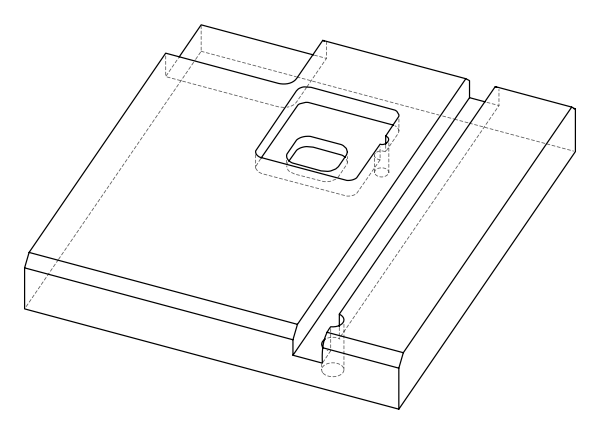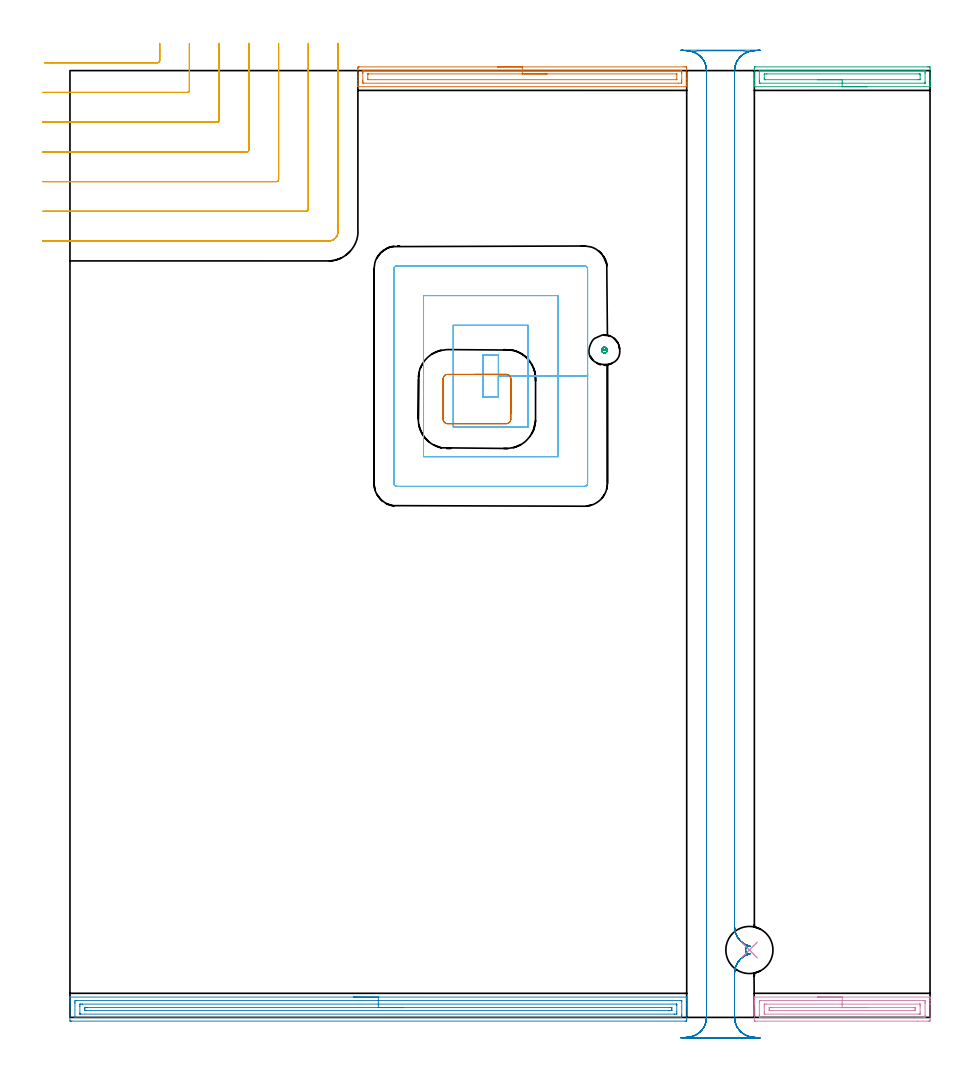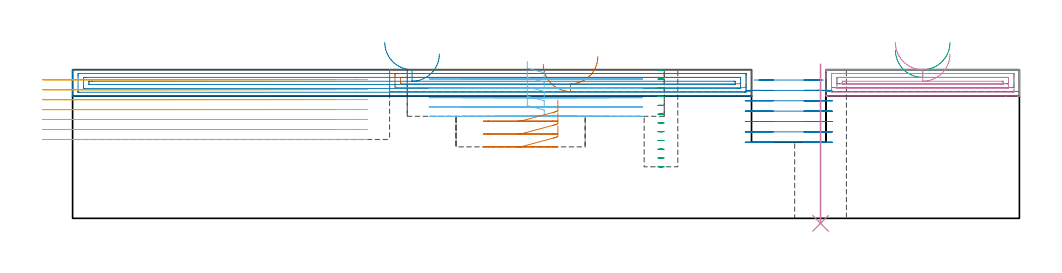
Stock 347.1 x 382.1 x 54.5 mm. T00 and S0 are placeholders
(PLAN: 10 operations, 5 tool changes, 52.4 min)
(1 AREA_MILL | FG_CHAMFER_SURFACE | UGT0205_001 | 3.41 min | 4561 mm3)
(2 AREA_MILL_1 | FG_CHAMFER_SURFACE_1 | UGT0205_001 | 8.17 min | 11981 mm3)
(3 AREA_MILL_2 | FG_CHAMFER_SURFACE_2 | UGT0205_001 | 1.92 min | 2429 mm3)
(4 AREA_MILL_3 | FG_CHAMFER_SURFACE_3 | UGT0205_001 | 2.47 min | 3606 mm3)
(5 MILL_CORNER_NOTCH_RECTANGULAR | CORNER_NOTCH_RECTANGULAR | UGT0201_008 | Follow Part, ap 4, ae 75% | 13.67 min | 227532 mm3)
(6 MILL_RECTANGULAR_POCKET | POCKET_RECTANGULAR_STRAIGHT | UGT0201_008 | Follow Part, ap 4, ae 75% | 8.48 min | 167887 mm3)
(7 MILL_RECTANGULAR_POCKET_1 | POCKET_RECTANGULAR_STRAIGHT_1 | UGT0201_136 | Follow Part, ap 5, ae 75% | 0.92 min | 19811 mm3)
(8 MILL_RECTANGULAR_SLOT | SLOT_RECTANGULAR | UGT0201_008 | Follow Part, ap 4, ae 75% | 12.63 min | 279029 mm3)
(9 MILL_BLIND_HOLE_FROM_SOLID_MATERIAL | STEP1POCKET | NXT0201_013 | Spiral | 0.53 min | 2969 mm3)
(10 INDEXABLE_INSERT_DRILL_THROUGH_HOLE_FROM_SOLID | STEP1HOLE | NXT0302_009 | 0.23 min | 8258 mm3)
(TOOL UGT0205_001 | Chamfer Mill 20 x 3 x 45 deg. | D20 FL50 Z2)
(TOOL UGT0201_008 | End Mill 16 mm | D16 FL32 Z4)
(TOOL UGT0201_136 | Carbide End Mill 20.0 | D20 FL30 Z4)
(TOOL NXT0201_013 | ENDMILL 10mm | D10 FL30 Z4)
(TOOL NXT0302_009 | Index. Insert Drill 19mm [880-D1900L25-05] | D19 PA176 FL95 Z2)
(OP 1 AREA_MILL)
G17 G21 G94 G90
T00 M6
G54
G17 G0 G90 X172.55 Y383.6 S1061 M3
G43 Z64.5 H0
Z56.5
G94 G1 X172.588 Z55.628 F250.
X172.702 Z54.764
X172.891 Z53.912
X173.153 Z53.08
X173.487 Z52.274
X173.89 Z51.5
X174.359 Z50.764
X174.89 Z50.072
X175.479 Z49.429
X176.122 Z48.84
X176.814 Z48.309
X177.55 Z47.84
X178.324 Z47.437
X179.13 Z47.103
X179.962 Z46.841
X180.814 Z46.652
X181.679 Z46.538
X182.55 Z46.5
X247.796
X248.271 Y383.599 Z46.501
X248.741 Y383.595 Z46.503
X248.891 Y383.592 Z46.506
X248.9 Y383.131 Z46.966
Y378.717 Z51.377
Y377.312 Z52.785
Y376.952 Z53.143
Y376.232 Z53.867
Y375.982 Z54.117
Y375.611 Z54.479
X248.893 Y375.603 Z54.488
X248.718 Y375.6 Z54.5
X116.382
X116.207 Y375.603 Z54.488
X116.2 Y375.611 Z54.479
Y375.983 Z54.117
Y376.232 Z53.868
Y376.952 Z53.143
Y378.194 Z51.903
Y379.598 Z50.498
Y382.869 Z47.228
X116.203 Y383.131 Z46.966
X116.21 Y383.592 Z46.506
X116.359 Y383.595 Z46.503
X116.829 Y383.6 Z46.5
X182.55
Y382.186 Z47.914
X246.546 Y382.185 Z47.915
X246.867 Y382.179 Z47.921
X246.89 Y382.074 Z48.026
X246.897 Y381.839 Z48.261
X246.899 Y381.365 Z48.735
X246.9 Y380.953 Z49.147
Y378.305 Z51.795
X246.899 Y377.835 Z52.265
X246.897 Y377.425 Z52.675
X246.888 Y377.021 Z53.079
X245.588 Y377.014 Z53.086
X118.554 Y377.015 Z53.085
X118.234 Y377.021 Z53.079
X118.21 Y377.125 Z52.975
X118.203 Y377.361 Z52.739
X118.201 Y377.835 Z52.265
X118.2 Y378.247 Z51.853
Y380.895 Z49.205
X118.201 Y381.365 Z48.735
X118.203 Y381.775 Z48.325
X118.212 Y382.179 Z47.921
X118.618 Y382.185 Z47.915
X118.681
X182.55 Y382.186 Z47.914
Y380.771 Z49.329
X244.694
X244.791 Y380.77 Z49.33
X244.868 Y380.767 Z49.333
X244.885 Y380.765 Z49.335
X244.89 Y380.743 Z49.357
X244.894 Y380.686 Z49.414
X244.899 Y380.483 Z49.617
Y378.717 Z51.383
X244.897 Y378.516 Z51.584
X244.89 Y378.447 Z51.653
X244.887 Y378.435 Z51.665
X244.876 Y378.433 Z51.667
X244.84 Y378.431 Z51.669
X244.694 Y378.429 Z51.671
X120.406
X120.309 Y378.43 Z51.67
X120.232 Y378.433 Z51.667
X120.215 Y378.435 Z51.665
X120.21 Y378.457 Z51.643
X120.206 Y378.514 Z51.586
X120.201 Y378.717 Z51.383
Y380.483 Z49.617
X120.203 Y380.684 Z49.416
X120.21 Y380.753 Z49.347
X120.213 Y380.765 Z49.335
X120.225 Y380.767 Z49.333
X120.26 Y380.769 Z49.331
X120.406 Y380.771 Z49.329
X182.55
X183.422 Z49.367
X184.287 Z49.48
X185.138 Z49.669
X185.97 Z49.932
X186.776 Z50.265
X187.55 Z50.668
X188.286 Z51.137
X188.978 Z51.668
X189.621 Z52.257
X190.21 Z52.901
X190.742 Z53.593
X191.21 Z54.329
X191.613 Z55.102
X191.947 Z55.908
X192.209 Z56.74
X192.398 Z57.592
X192.512 Z58.457
X192.55 Z59.329
G0 Z64.5
M5
M2
(OP 2 AREA_MILL_1)
G17 G21 G94 G90
T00 M6
G54
G17 G0 G90 X114.45 Y8.2 S1061 M3
G43 Z64.5 H0
G94 G1 X114.488 Z63.628 F250.
X114.602 Z62.763
X114.791 Z61.912
X115.053 Z61.08
X115.387 Z60.274
X115.79 Z59.5
X116.258 Z58.764
X116.79 Z58.072
X117.379 Z57.429
X118.022 Z56.84
X118.714 Z56.308
X119.45 Z55.84
X120.224 Z55.437
X121.03 Z55.103
X121.862 Z54.841
X122.714 Z54.652
X123.578 Z54.538
X124.45 Z54.5
X248.72
X248.894 Y8.199 Z54.49
X248.896 Y8.198 Z54.489
X248.9 Y7.841 Z54.14
Y7.585 Z53.885
Y6.874 Z53.169
Y5.637 Z51.934
Y5.112 Z51.407
Y4.494 Z50.789
Y-0.792 Z45.505
X248.897 Y-1.055 Z45.243
X248.89 Y-1.492 Z44.806
X248.72 Y-1.496 Z44.802
X248.273 Y-1.5 Z44.8
X0.627
X0.181 Y-1.496 Z44.802
X0.01 Y-1.492 Z44.806
X0. Y-1.318 Z44.98
Y5.112 Z51.407
Y6.518 Z52.814
Y6.874 Z53.169
Y7.585 Z53.885
Y7.841 Z54.14
X0.004 Y8.198 Z54.489
X0.006 Y8.199 Z54.49
X0.18 Y8.2 Z54.5
X124.45
Y6.786 Z53.086
X246.575 Y6.785 Z53.085
X246.862 Y6.78 Z53.08
X246.889 Y6.779 Z53.079
X246.893 Y6.757 Z53.057
X246.898 Y6.722 Z53.022
X246.899 Y6.688 Z52.988
X246.9 Y6.465 Z52.765
Y1.179 Z47.479
X246.898 Y0.707 Z47.007
X246.893 Y0.304 Z46.604
X246.877 Y-0.079 Z46.221
X246.485 Y-0.084 Z46.216
X246.394 Y-0.085 Z46.215
X2.325
X2.038 Y-0.08 Z46.22
X2.011 Y-0.079 Z46.221
X2.007 Y-0.057 Z46.243
X2.002 Y-0.022 Z46.278
X2.001 Y0.012 Z46.312
X2. Y0.235 Z46.535
Y5.521 Z51.821
X2.002 Y5.993 Z52.293
X2.007 Y6.396 Z52.696
X2.023 Y6.779 Z53.079
X2.415 Y6.784 Z53.084
X2.506 Y6.785 Z53.085
X124.45 Y6.786 Z53.086
Y5.372 Z51.672
X244.696 Y5.371 Z51.671
X244.784 Y5.369 Z51.669
X244.854 Y5.366 Z51.666
X244.89 Y5.363 Z51.663
X244.892 Y5.312 Z51.612
X244.897 Y5.112 Z51.412
X244.9 Y4.912 Z51.212
Y2.269 Z48.569
X244.897 Y1.588 Z47.888
X244.893 Y1.394 Z47.694
X244.885 Y1.335 Z47.635
X244.828 Y1.333 Z47.633
X244.696 Y1.331 Z47.631
X244.066 Y1.329 Z47.629
X243.802 Y1.328 Z47.628
X4.204 Y1.329 Z47.629
X4.116 Y1.331 Z47.631
X4.046 Y1.334 Z47.634
X4.01 Y1.337 Z47.637
X4.008 Y1.388 Z47.688
X4.003 Y1.588 Z47.888
X4. Y1.788 Z48.088
Y4.431 Z50.731
X4.003 Y5.112 Z51.412
X4.007 Y5.306 Z51.606
X4.015 Y5.365 Z51.665
X4.072 Y5.367 Z51.667
X4.204 Y5.369 Z51.669
X4.834 Y5.371 Z51.671
X5.098
X124.45 Y5.372 Z51.672
Y3.957 Z50.257
X242.293
X242.759 Y3.953 Z50.253
X242.859 Y3.95 Z50.25
X242.89 Y3.943 Z50.243
X242.894 Y3.894 Z50.194
X242.897 Y3.787 Z50.087
X242.9 Y3.358 Z49.658
X242.897 Y2.914 Z49.214
X242.894 Y2.805 Z49.105
X242.89 Y2.756 Z49.056
X242.835 Y2.75 Z49.05
X242.627 Y2.746 Z49.046
X242.014 Y2.743 Z49.043
X241.737
X6.607
X6.141 Y2.747 Z49.047
X6.041 Y2.75 Z49.05
X6.01 Y2.757 Z49.057
X6.006 Y2.806 Z49.106
X6.003 Y2.913 Z49.213
X6. Y3.342 Z49.642
X6.003 Y3.786 Z50.086
X6.006 Y3.895 Z50.195
X6.009 Y3.944 Z50.244
X6.065 Y3.95 Z50.25
X6.273 Y3.954 Z50.254
X6.886 Y3.957 Z50.257
X7.163
X124.45
X125.322 Z50.295
X126.186 Z50.409
X127.038 Z50.598
X127.87 Z50.86
X128.676 Z51.194
X129.45 Z51.597
X130.186 Z52.066
X130.878 Z52.597
X131.521 Z53.186
X132.11 Z53.829
X132.642 Z54.522
X133.11 Z55.257
X133.513 Z56.031
X133.847 Z56.837
X134.109 Z57.669
X134.298 Z58.521
X134.412 Z59.386
X134.45 Z60.257
G0 Z64.5
M5
M2
(OP 3 AREA_MILL_2)
G17 G21 G94 G90
T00 M6
G54
G17 G0 G90 X321.65 Y375.6 S1061 M3
G43 Z64.5 H0
G94 G1 X321.612 Z63.628 F250.
X321.498 Z62.763
X321.309 Z61.912
X321.047 Z61.08
X320.713 Z60.274
X320.31 Z59.5
X319.842 Z58.764
X319.31 Z58.072
X318.721 Z57.429
X318.078 Z56.839
X317.386 Z56.308
X316.65 Z55.84
X315.876 Z55.437
X315.07 Z55.103
X314.238 Z54.841
X313.386 Z54.652
X312.522 Z54.538
X311.65 Z54.5
X276.369
X276.209 Y375.603 Z54.488
X276.207 Y375.61 Z54.481
X276.2 Y375.955 Z54.145
Y376.283 Z53.816
Y376.952 Z53.143
Y378.169 Z51.928
Y378.717 Z51.377
Y382.857 Z47.24
X276.203 Y383.131 Z46.966
X276.209 Y383.592 Z46.506
X276.346 Y383.595 Z46.503
X276.816 Y383.6 Z46.5
X346.01
X346.484 Y383.599 Z46.501
X346.954 Y383.595 Z46.503
X347.091 Y383.592 Z46.506
X347.1 Y383.131 Z46.966
Y378.717 Z51.377
Y378.169 Z51.928
Y377.835 Z52.262
Y377.286 Z52.81
Y376.952 Z53.143
Y376.283 Z53.816
Y375.955 Z54.144
X347.093 Y375.61 Z54.481
X347.091 Y375.603 Z54.488
X346.932 Y375.6 Z54.5
X311.65
Y377.014 Z53.086
X278.602 Y377.015 Z53.085
X278.538
X278.223 Y377.021 Z53.079
X278.21 Y377.123 Z52.977
X278.203 Y377.346 Z52.754
X278.201 Y377.835 Z52.265
X278.2 Y378.232 Z51.868
X278.201 Y381.762 Z48.338
X278.208 Y382.16 Z47.94
X278.21 Y382.18 Z47.92
X278.215 Y382.182 Z47.918
X278.239 Y382.184 Z47.916
X278.291 Y382.185 Z47.915
X278.395 Y382.186 Z47.914
X344.698 Y382.185 Z47.915
X344.762
X345.077 Y382.179 Z47.921
X345.09 Y382.077 Z48.023
X345.097 Y381.854 Z48.246
X345.099 Y381.365 Z48.735
X345.1 Y380.968 Z49.132
X345.099 Y377.438 Z52.662
X345.092 Y377.04 Z53.06
X345.09 Y377.02 Z53.08
X345.085 Y377.018 Z53.082
X345.061 Y377.016 Z53.084
X345.009 Y377.015 Z53.085
X344.905 Y377.014 Z53.086
X311.65
Y378.428 Z51.672
X280.68 Y378.429 Z51.671
X280.389 Y378.43 Z51.67
X280.291 Y378.432 Z51.668
X280.222 Y378.435 Z51.665
X280.21 Y378.532 Z51.568
X280.205 Y378.717 Z51.383
X280.201 Y378.903 Z51.197
Y380.483 Z49.617
X280.203 Y380.666 Z49.434
X280.209 Y380.73 Z49.37
X280.215 Y380.765 Z49.335
X280.243 Y380.766 Z49.334
X280.389 Y380.769 Z49.331
X280.99 Y380.771 Z49.329
X281.282 Y380.772 Z49.328
X342.62 Y380.771 Z49.329
X342.912 Y380.77 Z49.33
X343.009 Y380.768 Z49.332
X343.078 Y380.765 Z49.335
X343.09 Y380.669 Z49.431
X343.095 Y380.483 Z49.617
X343.099 Y380.297 Z49.803
Y378.717 Z51.383
X343.097 Y378.534 Z51.566
X343.091 Y378.47 Z51.63
X343.085 Y378.435 Z51.665
X343.057 Y378.434 Z51.666
X342.912 Y378.431 Z51.669
X342.31 Y378.429 Z51.671
X342.018
X311.65 Y378.428 Z51.672
X310.778 Z51.71
X309.914 Z51.823
X309.062 Z52.012
X308.23 Z52.275
X307.424 Z52.608
X306.65 Z53.011
X305.914 Z53.48
X305.222 Z54.011
X304.579 Z54.6
X303.99 Z55.244
X303.458 Z55.936
X302.99 Z56.672
X302.587 Z57.445
X302.253 Z58.251
X301.991 Z59.083
X301.802 Z59.935
X301.688 Z60.8
X301.65 Z61.672
G0 Z64.5
M5
M2
(OP 4 AREA_MILL_3)
G17 G21 G94 G90
T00 M6
G54
G17 G0 G90 X301.65 Y8.2 S1061 M3
G43 Z64.5 H0
G94 G1 X301.688 Z63.628 F250.
X301.802 Z62.763
X301.991 Z61.912
X302.253 Z61.08
X302.587 Z60.274
X302.99 Z59.5
X303.458 Z58.764
X303.99 Z58.072
X304.579 Z57.429
X305.222 Z56.84
X305.914 Z56.308
X306.65 Z55.84
X307.424 Z55.437
X308.23 Z55.103
X309.062 Z54.841
X309.914 Z54.652
X310.778 Z54.538
X311.65 Z54.5
X346.931
X347.094 Y8.199 Z54.49
X347.096 Y8.198 Z54.489
X347.1 Y7.863 Z54.162
Y7.541 Z53.841
Y6.874 Z53.169
Y5.659 Z51.956
Y5.112 Z51.406
Y-1.055 Z45.242
X347.098 Y-1.331 Z44.967
X347.09 Y-1.492 Z44.806
X346.927 Y-1.499 Z44.799
X346.484 Y-1.5 Z44.8
X342.13
X276.816
X276.37 Y-1.496 Z44.802
X276.21 Y-1.492 Z44.806
X276.2 Y-1.329 Z44.969
Y5.112 Z51.406
Y5.659 Z51.956
Y5.993 Z52.289
Y6.54 Z52.836
Y6.874 Z53.169
Y7.541 Z53.841
Y7.863 Z54.162
X276.204 Y8.198 Z54.489
X276.206 Y8.199 Z54.49
X276.369 Y8.2 Z54.5
X311.65
Y6.786 Z53.086
X344.698 Y6.785 Z53.085
X344.789 Y6.784 Z53.084
X345.063 Y6.779 Z53.079
X345.09 Y6.689 Z52.989
X345.097 Y6.48 Z52.78
X345.099 Y5.993 Z52.293
X345.1 Y5.596 Z51.896
X345.099 Y0.707 Z47.007
X345.098 Y0.313 Z46.613
X345.09 Y-0.079 Z46.221
X344.698 Y-0.085 Z46.215
X344.608
X278.602
X278.511 Y-0.084 Z46.216
X278.237 Y-0.079 Z46.221
X278.21 Y0.011 Z46.311
X278.203 Y0.22 Z46.52
X278.201 Y0.707 Z47.007
X278.2 Y1.104 Z47.404
X278.201 Y5.993 Z52.293
X278.202 Y6.387 Z52.687
X278.21 Y6.779 Z53.079
X278.602 Y6.785 Z53.085
X278.692
X311.65 Y6.786 Z53.086
Y5.372 Z51.672
X342.912 Y5.371 Z51.671
X342.999 Y5.37 Z51.67
X343.068 Y5.367 Z51.667
X343.084 Y5.365 Z51.665
X343.09 Y5.35 Z51.65
X343.094 Y5.298 Z51.598
X343.098 Y5.112 Z51.412
X343.1 Y4.926 Z51.226
Y4.231 Z50.531
Y2.283 Z48.583
X343.098 Y1.588 Z47.888
X343.096 Y1.406 Z47.706
X343.091 Y1.346 Z47.646
X343.041 Y1.335 Z47.635
X342.912 Y1.334 Z47.634
X342.281 Y1.329 Z47.629
X280.388
X280.301 Y1.33 Z47.63
X280.232 Y1.333 Z47.633
X280.216 Y1.335 Z47.635
X280.21 Y1.35 Z47.65
X280.206 Y1.402 Z47.702
X280.202 Y1.588 Z47.888
X280.2 Y1.774 Z48.074
Y2.469 Z48.769
Y4.417 Z50.717
X280.202 Y5.112 Z51.412
X280.204 Y5.294 Z51.594
X280.209 Y5.354 Z51.654
X280.259 Y5.365 Z51.665
X280.388 Y5.366 Z51.666
X281.019 Y5.371 Z51.671
X311.65 Y5.372 Z51.672
Y3.957 Z50.257
X340.51
X340.97 Y3.955 Z50.255
X341.074 Y3.952 Z50.252
X341.089 Y3.951 Z50.251
X341.093 Y3.932 Z50.232
X341.097 Y3.882 Z50.182
X341.099 Y3.781 Z50.081
X341.1 Y3.375 Z49.675
Y3.35 Z49.65
X341.097 Y2.922 Z49.222
X341.094 Y2.815 Z49.115
X341.09 Y2.763 Z49.063
X341.082 Y2.749 Z49.049
X341.052 Y2.748 Z49.048
X340.846 Y2.745 Z49.045
X340.232 Y2.743 Z49.043
X339.955
X282.79
X282.33 Y2.745 Z49.045
X282.226 Y2.748 Z49.048
X282.211 Y2.749 Z49.049
X282.207 Y2.768 Z49.068
X282.203 Y2.818 Z49.118
X282.201 Y2.919 Z49.219
X282.2 Y3.325 Z49.625
Y3.35 Z49.65
X282.203 Y3.778 Z50.078
X282.206 Y3.885 Z50.185
X282.21 Y3.937 Z50.237
X282.218 Y3.951 Z50.251
X282.248 Y3.952 Z50.252
X282.454 Y3.955 Z50.255
X283.068 Y3.957 Z50.257
X283.345
X311.65
X312.522 Z50.295
X313.386 Z50.409
X314.238 Z50.598
X315.07 Z50.86
X315.876 Z51.194
X316.65 Z51.597
X317.386 Z52.066
X318.078 Z52.597
X318.721 Z53.186
X319.31 Z53.829
X319.842 Z54.522
X320.31 Z55.257
X320.713 Z56.031
X321.047 Z56.837
X321.309 Z57.669
X321.498 Z58.521
X321.612 Z59.386
X321.65 Z60.257
G0 Z64.5
M5
M2
(OP 5 MILL_CORNER_NOTCH_RECTANGULAR)
G17 G21 G94 G90
T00 M6
G54
G17 G0 G90 X-10.332 Y385.3 S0 M3
G43 Z64.5 H0
Z50.843
G94 G1 X-7.332 F250.
X35.406 F500.
G3 X36.2 Y386.094 R0.8
G1 Y390.1
Y393.1 F250.
G0 Z64.5
X-11. Y373.3
Z50.843
G1 X-8.
X47.406 F500.
G3 X48.2 Y374.094 R0.8
G1 Y390.1
Y393.1 F250.
G0 Z64.5
X-11. Y361.3
Z50.843
G1 X-8.
X59.405 F500.
G3 X60.2 Y362.095 R0.8
G1 Y390.1
Y393.1 F250.
G0 Z64.5
X-11. Y349.3
Z50.843
G1 X-8.
X71.405 F500.
G3 X72.2 Y350.095 R0.8
G1 Y390.1
Y393.1 F250.
G0 Z64.5
X-11. Y337.3
Z50.843
G1 X-8.
X83.404 F500.
G3 X84.2 Y338.095 R0.8
G1 Y390.1
Y393.1 F250.
G0 Z64.5
X-11. Y325.3
Z50.843
G1 X-8.
X95.404 F500.
G3 X96.2 Y326.096 R0.8
G1 Y390.1
Y393.1 F250.
G0 Z64.5
X-11. Y313.3
Z50.843
G1 X-8.
X104.3 F500.
G3 X108.2 Y317.2 R3.9
G1 Y390.1
Y393.1 F250.
G0 Z64.5
X-10.332 Y385.3
Z47.186
G1 X-7.332
X35.406 F500.
G3 X36.2 Y386.094 R0.8
G1 Y390.1
Y393.1 F250.
G0 Z64.5
X-11. Y373.3
Z47.186
G1 X-8.
X47.406 F500.
G3 X48.2 Y374.095 R0.8
G1 Y390.1
Y393.1 F250.
G0 Z64.5
X-11. Y361.3
Z47.186
G1 X-8.
X59.405 F500.
G3 X60.2 Y362.095 R0.8
G1 Y390.1
Y393.1 F250.
G0 Z64.5
X-11. Y349.3
Z47.186
G1 X-8.
X71.405 F500.
G3 X72.2 Y350.095 R0.8
G1 Y390.1
Y393.1 F250.
G0 Z64.5
X-11. Y337.3
Z47.186
G1 X-8.
X83.404 F500.
G3 X84.2 Y338.096 R0.8
G1 Y390.1
Y393.1 F250.
G0 Z64.5
X-11. Y325.3
Z47.186
G1 X-8.
X95.404 F500.
G3 X96.2 Y326.096 R0.8
G1 Y390.1
Y393.1 F250.
G0 Z64.5
X-11. Y313.3
Z47.186
G1 X-8.
X104.3 F500.
G3 X108.2 Y317.2 R3.9
G1 Y390.1
Y393.1 F250.
G0 Z64.5
X-10.332 Y385.3
Z43.529
G1 X-7.332
X35.406 F500.
G3 X36.2 Y386.094 R0.8
G1 Y390.1
Y393.1 F250.
G0 Z64.5
X-11. Y373.3
Z43.529
G1 X-8.
X47.405 F500.
G3 X48.2 Y374.095 R0.8
G1 Y390.1
Y393.1 F250.
G0 Z64.5
X-11. Y361.3
Z43.529
G1 X-8.
X59.405 F500.
G3 X60.2 Y362.095 R0.8
G1 Y390.1
Y393.1 F250.
G0 Z64.5
X-11. Y349.3
Z43.529
G1 X-8.
X71.405 F500.
G3 X72.2 Y350.095 R0.8
G1 Y390.1
Y393.1 F250.
G0 Z64.5
X-11. Y337.3
Z43.529
G1 X-8.
X83.404 F500.
G3 X84.2 Y338.096 R0.8
G1 Y390.1
Y393.1 F250.
G0 Z64.5
X-11. Y325.3
Z43.529
G1 X-8.
X95.404 F500.
G3 X96.2 Y326.096 R0.8
G1 Y390.1
Y393.1 F250.
G0 Z64.5
X-11. Y313.3
Z43.529
G1 X-8.
X104.3 F500.
G3 X108.2 Y317.2 R3.9
G1 Y390.1
Y393.1 F250.
G0 Z64.5
X-10.332 Y385.3
Z39.871
G1 X-7.332
X35.406 F500.
G3 X36.2 Y386.094 R0.8
G1 Y390.1
Y393.1 F250.
G0 Z64.5
X-11. Y373.3
Z39.871
G1 X-8.
X47.405 F500.
G3 X48.2 Y374.095 R0.8
G1 Y390.1
Y393.1 F250.
G0 Z64.5
X-11. Y361.3
Z39.871
G1 X-8.
X59.405 F500.
G3 X60.2 Y362.095 R0.8
G1 Y390.1
Y393.1 F250.
G0 Z64.5
X-11. Y349.3
Z39.871
G1 X-8.
X71.405 F500.
G3 X72.2 Y350.095 R0.8
G1 Y390.1
Y393.1 F250.
G0 Z64.5
X-11. Y337.3
Z39.871
G1 X-8.
X83.404 F500.
G3 X84.2 Y338.096 R0.8
G1 Y390.1
Y393.1 F250.
G0 Z64.5
X-11. Y325.3
Z39.871
G1 X-8.
X95.404 F500.
G3 X96.2 Y326.096 R0.8
G1 Y390.1
Y393.1 F250.
G0 Z64.5
X-11. Y313.3
Z39.871
G1 X-8.
X104.3 F500.
G3 X108.2 Y317.2 R3.9
G1 Y390.1
Y393.1 F250.
G0 Z64.5
X-10.332 Y385.3
Z36.214
G1 X-7.332
X35.406 F500.
G3 X36.2 Y386.094 R0.8
G1 Y390.1
Y393.1 F250.
G0 Z64.5
X-11. Y373.3
Z36.214
G1 X-8.
X47.405 F500.
G3 X48.2 Y374.095 R0.8
G1 Y390.1
Y393.1 F250.
G0 Z64.5
X-11. Y361.3
Z36.214
G1 X-8.
X59.405 F500.
G3 X60.2 Y362.095 R0.8
G1 Y390.1
Y393.1 F250.
G0 Z64.5
X-11. Y349.3
Z36.214
G1 X-8.
X71.405 F500.
G3 X72.2 Y350.095 R0.8
G1 Y390.1
Y393.1 F250.
G0 Z64.5
X-11. Y337.3
Z36.214
G1 X-8.
X83.404 F500.
G3 X84.2 Y338.096 R0.8
G1 Y390.1
Y393.1 F250.
G0 Z64.5
X-11. Y325.3
Z36.214
G1 X-8.
X95.404 F500.
G3 X96.2 Y326.096 R0.8
G1 Y390.1
Y393.1 F250.
G0 Z64.5
X-11. Y313.3
Z36.214
G1 X-8.
X104.3 F500.
G3 X108.2 Y317.2 R3.9
G1 Y390.1
Y393.1 F250.
G0 Z64.5
X-10.332 Y385.3
Z32.557
G1 X-7.332
X35.406 F500.
G3 X36.2 Y386.094 R0.8
G1 Y390.1
Y393.1 F250.
G0 Z64.5
X-11. Y373.3
Z32.557
G1 X-8.
X47.405 F500.
G3 X48.2 Y374.095 R0.8
G1 Y390.1
Y393.1 F250.
G0 Z64.5
X-11. Y361.3
Z32.557
G1 X-8.
X59.405 F500.
G3 X60.2 Y362.095 R0.8
G1 Y390.1
Y393.1 F250.
G0 Z64.5
X-11. Y349.3
Z32.557
G1 X-8.
X71.405 F500.
G3 X72.2 Y350.095 R0.8
G1 Y390.1
Y393.1 F250.
G0 Z64.5
X-11. Y337.3
Z32.557
G1 X-8.
X83.404 F500.
G3 X84.2 Y338.096 R0.8
G1 Y390.1
Y393.1 F250.
G0 Z64.5
X-11. Y325.3
Z32.557
G1 X-8.
X95.404 F500.
G3 X96.2 Y326.096 R0.8
G1 Y390.1
Y393.1 F250.
G0 Z64.5
X-11. Y313.3
Z32.557
G1 X-8.
X104.3 F500.
G3 X108.2 Y317.2 R3.9
G1 Y390.1
Y393.1 F250.
G0 Z64.5
X-10.332 Y385.3
Z28.9
G1 X-7.332
X35.406 F500.
G3 X36.2 Y386.094 R0.8
G1 Y390.1
Y393.1 F250.
G0 Z64.5
X-11. Y373.3
Z28.9
G1 X-8.
X47.405 F500.
G3 X48.2 Y374.095 R0.8
G1 Y390.1
Y393.1 F250.
G0 Z64.5
X-11. Y361.3
Z28.9
G1 X-8.
X59.405 F500.
G3 X60.2 Y362.095 R0.8
G1 Y390.1
Y393.1 F250.
G0 Z64.5
X-11. Y349.3
Z28.9
G1 X-8.
X71.405 F500.
G3 X72.2 Y350.095 R0.8
G1 Y390.1
Y393.1 F250.
G0 Z64.5
X-11. Y337.3
Z28.9
G1 X-8.
X83.404 F500.
G3 X84.2 Y338.096 R0.8
G1 Y390.1
Y393.1 F250.
G0 Z64.5
X-11. Y325.3
Z28.9
G1 X-8.
X95.404 F500.
G3 X96.2 Y326.096 R0.8
G1 Y390.1
Y393.1 F250.
G0 Z64.5
X-11. Y313.3
Z28.9
G1 X-8.
X104.3 F500.
G3 X108.2 Y317.2 R3.9
G1 Y390.1
Y393.1 F250.
G0 Z64.5
M5
M2
(OP 6 MILL_RECTANGULAR_POCKET)
G17 G21 G94 G90
T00 M6
G54
G17 G0 G90 X166.7 Y259.56 S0 M3
G43 Z64.5 H0
Z57.5
G94 G1 Y250.3 Z55.019 F250.
X172.9 Z53.357
Y258.8 Z51.08
Y267.3 F500.
X166.7
Y250.3
X172.9
Y258.8
X184.9
Y263.268
Y279.3
X154.7
Y238.3
X184.9
Y258.8
X196.9
Y291.3
X142.7
Y226.3
X196.9
Y258.8
X208.9
Y302.
G3 X207.6 Y303.3 R1.3
G1 X132.
G3 X130.7 Y302. R1.3
G1 Y215.6
G3 X132. Y214.3 R1.3
G1 X207.6
G3 X208.9 Y215.6 R1.3
G1 Y258.8
Y259.8
G0 X166.7 Y259.56 Z54.08
G1 Y250.3 Z51.599 F250.
X172.9 Z49.938
Y258.8 Z47.66
Y267.3 F500.
X166.7
Y250.3
X172.9
Y258.8
X184.9
Y263.268
Y279.3
X154.7
Y238.3
X184.9
Y258.8
X196.9
Y291.3
X142.7
Y226.3
X196.9
Y258.8
X208.9
Y302.
G3 X207.6 Y303.3 R1.3
G1 X132.
G3 X130.7 Y302. R1.3
G1 Y215.6
G3 X132. Y214.3 R1.3
G1 X207.6
G3 X208.9 Y215.6 R1.3
G1 Y258.8
Y259.8
G0 X166.7 Y259.56 Z50.66
G1 Y250.3 Z48.179 F250.
X172.9 Z46.518
Y258.8 Z44.24
Y267.3 F500.
X166.7
Y250.3
X172.9
Y258.8
X184.9
Y263.27
Y279.3
X154.7
Y238.3
X184.9
Y258.8
X196.9
Y263.27
Y291.3
X142.7
Y226.3
X196.9
Y258.8
X208.9
Y302.
G3 X207.6 Y303.3 R1.3
G1 X132.
G3 X130.7 Y302. R1.3
G1 Y215.6
G3 X132. Y214.3 R1.3
G1 X207.6
G3 X208.9 Y215.6 R1.3
G1 Y258.8
Y259.8
G0 X166.7 Y259.56 Z47.24
G1 Y250.3 Z44.759 F250.
X172.9 Z43.098
Y258.8 Z40.82
Y267.3 F500.
X166.7
Y250.3
X172.9
Y258.8
X184.9
Y263.27
Y279.3
X154.7
Y238.3
X184.9
Y258.8
X196.9
Y263.27
Y291.3
X142.7
Y226.3
X196.9
Y258.8
X208.9
Y302.
G3 X207.6 Y303.3 R1.3
G1 X132.
G3 X130.7 Y302. R1.3
G1 Y215.6
G3 X132. Y214.3 R1.3
G1 X207.6
G3 X208.9 Y215.6 R1.3
G1 Y258.8
Y259.8
G0 X166.7 Y259.56 Z43.82
G1 Y250.3 Z41.339 F250.
X172.9 Z39.678
Y258.8 Z37.4
Y267.3 F500.
X166.7
Y250.3
X172.9
Y258.8
X184.9
Y263.27
Y279.3
X154.7
Y238.3
X184.9
Y258.8
X196.9
Y263.27
Y291.3
X142.7
Y226.3
X196.9
Y258.8
X208.9
Y302.
G3 X207.6 Y303.3 R1.3
G1 X132.
G3 X130.7 Y302. R1.3
G1 Y215.6
G3 X132. Y214.3 R1.3
G1 X207.6
G3 X208.9 Y215.6 R1.3
G1 Y258.8
Y259.8
G0 Z64.5
M5
M2
(OP 7 MILL_RECTANGULAR_POCKET_1)
G17 G21 G94 G90
T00 M6
G54
G17 G0 G90 X177.9 Y243.582 S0 M3
G43 Z64.5 H0
Z43.35
G94 G1 Y257.834 Z39.531 F250.
X177.836 Y258.195 Z39.433
X177.7 Y258.535 Z39.335
X177.499 Y258.84 Z39.237
X177.24 Y259.099 Z39.139
X176.935 Y259.3 Z39.041
X176.595 Y259.436 Z38.943
X176.234 Y259.5 Z38.844
X164.25 Z35.633
X152.4 F500.
G3 X150.6 Y257.7 R1.8
G1 Y241.4
G3 X152.4 Y239.6 R1.8
G1 X176.1
G3 X177.9 Y241.4 R1.8
G1 Y257.7
G3 X176.1 Y259.5 R1.8
G1 X164.25
X163.25
G0 X177.9 Y243.582 Z38.633
G1 Y257.834 Z34.814 F250.
X177.836 Y258.195 Z34.716
X177.7 Y258.535 Z34.618
X177.499 Y258.84 Z34.52
X177.24 Y259.099 Z34.422
X176.935 Y259.3 Z34.324
X176.595 Y259.436 Z34.226
X176.234 Y259.5 Z34.128
X164.25 Z30.917
X152.4 F500.
G3 X150.6 Y257.7 R1.8
G1 Y241.4
G3 X152.4 Y239.6 R1.8
G1 X176.1
G3 X177.9 Y241.4 R1.8
G1 Y257.7
G3 X176.1 Y259.5 R1.8
G1 X164.25
X163.25
G0 X177.9 Y243.582 Z33.917
G1 Y257.834 Z30.098 F250.
X177.836 Y258.195 Z30.
X177.7 Y258.535 Z29.902
X177.499 Y258.84 Z29.803
X177.24 Y259.099 Z29.705
X176.935 Y259.3 Z29.607
X176.595 Y259.436 Z29.509
X176.234 Y259.5 Z29.411
X164.25 Z26.2
X152.4 F500.
G3 X150.6 Y257.7 R1.8
G1 Y241.4
G3 X152.4 Y239.6 R1.8
G1 X176.1
G3 X177.9 Y241.4 R1.8
G1 Y257.7
G3 X176.1 Y259.5 R1.8
G1 X164.25
X163.25
G0 Z64.5
M5
M2
(OP 8 MILL_RECTANGULAR_SLOT)
G17 G21 G94 G90
T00 M6
G54
G17 G0 G90 X275.241 Y-8.49 S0 M3
G43 Z64.5 H0
Z50.7
G94 G1 X272.568 Y-7.128 F250.
G2 X268.2 Y0. R8. F500.
G1 Y17.862
G2 X274.367 Y25.649 R8.
G1 X274.366 Y25.659
G2 X274.366 Y28.741 R-1.55
G1 X274.367 Y28.751
G2 X268.2 Y36.538 R8.
G1 Y382.1
G2 X273.412 Y389.598 R8.
G1 X273.422 Y389.627
G3 X270.711 Y390.1 R8.
G1 X254.429
G3 X251.698 Y389.619 R8.
G1 X251.708 Y389.591
G2 X256.9 Y382.1 R8.
G1 Y0.
G2 X252.516 Y-7.136 R8.
G1 X249.84 Y-8.492 F250.
G0 X277.426 Y-8.456 Z46.9
G1 X274.495 Y-7.816
G2 X268.2 Y0. R8. F500.
G1 Y17.862
G2 X274.367 Y25.649 R8.
G1 X274.366 Y25.659
G2 X274.366 Y28.741 R-1.55
G1 X274.367 Y28.751
G2 X268.2 Y36.538 R8.
G1 Y382.1
G2 X275.397 Y390.06 R8.
G1 X278.382 Y390.361 F250.
X246.7 Y390.356
X249.686 Y390.061
G2 X256.9 Y382.1 R8. F500.
G1 Y0.
G2 X250.651 Y-7.806 R8.
G1 X247.724 Y-8.463 F250.
G0 Z64.5
X246.604 Y390.33
Z43.1
G1 X249.592 Y390.07
G2 X256.9 Y382.1 R8. F500.
G1 Y0.
G2 X249.592 Y-7.97 R8.
G1 X246.603 Y-8.23 F250.
X278.497
X275.508 Y-7.97
G2 X268.2 Y0. R8. F500.
G1 Y17.862
G2 X274.367 Y25.649 R8.
G1 X274.366 Y25.659
G2 X274.366 Y28.741 R-1.55
G1 X274.367 Y28.751
G2 X268.2 Y36.538 R8.
G1 Y382.1
G2 X275.508 Y390.07 R8.
G1 X278.496 Y390.33 F250.
G0 X246.604 Z39.3
G1 X249.592 Y390.07
G2 X256.9 Y382.1 R8. F500.
G1 Y0.
G2 X249.592 Y-7.97 R8.
G1 X246.603 Y-8.23 F250.
X278.497
X275.508 Y-7.97
G2 X268.2 Y0. R8. F500.
G1 Y17.862
G2 X274.367 Y25.649 R8.
G1 X274.366 Y25.659
G2 X274.366 Y28.741 R-1.55
G1 X274.367 Y28.751
G2 X268.2 Y36.538 R8.
G1 Y382.1
G2 X275.508 Y390.07 R8.
G1 X278.496 Y390.33 F250.
G0 X246.604 Z35.5
G1 X249.592 Y390.07
G2 X256.9 Y382.1 R8. F500.
G1 Y0.
G2 X249.592 Y-7.97 R8.
G1 X246.603 Y-8.23 F250.
X278.497
X275.508 Y-7.97
G2 X268.2 Y0. R8. F500.
G1 Y17.862
G2 X274.367 Y25.649 R8.
G1 X274.366 Y25.659
G2 X274.366 Y28.741 R-1.55
G1 X274.367 Y28.751
G2 X268.2 Y36.538 R8.
G1 Y382.1
G2 X275.508 Y390.07 R8.
G1 X278.496 Y390.33 F250.
G0 X246.604 Z31.7
G1 X249.592 Y390.07
G2 X256.9 Y382.1 R8. F500.
G1 Y0.
G2 X249.592 Y-7.97 R8.
G1 X246.603 Y-8.23 F250.
X278.497
X275.508 Y-7.97
G2 X268.2 Y0. R8. F500.
G1 Y17.862
G2 X274.367 Y25.649 R8.
G1 X274.366 Y25.659
G2 X274.366 Y28.741 R-1.55
G1 X274.367 Y28.751
G2 X268.2 Y36.538 R8.
G1 Y382.1
G2 X275.508 Y390.07 R8.
G1 X278.496 Y390.33 F250.
G0 X246.604 Z27.9
G1 X249.592 Y390.07
G2 X256.9 Y382.1 R8. F500.
G1 Y0.
G2 X249.592 Y-7.97 R8.
G1 X246.603 Y-8.23 F250.
X278.497
X275.508 Y-7.97
G2 X268.2 Y0. R8. F500.
G1 Y17.862
G2 X274.367 Y25.649 R8.
G1 X274.366 Y25.659
G2 X274.366 Y28.741 R-1.55
G1 X274.367 Y28.751
G2 X268.2 Y36.538 R8.
G1 Y382.1
G2 X275.508 Y390.07 R8.
G1 X278.496 Y390.33 F250.
G0 Z64.5
M5
M2
(OP 9 MILL_BLIND_HOLE_FROM_SOLID_MATERIAL)
G17 G21 G94 G90
T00 M6
G54
G17 G0 G90 X215.7 Y269.3 S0 M3
G43 Z64.5 H0
Z54.283
G94 G3 X216.275 Y269.875 R0.575 F250.
X215.7 Y270.45 R0.575
X214.55 Y269.3 R1.15
X215.7 Y270.45 R-1.15
X215.125 Y269.875 R0.575
X215.7 Y269.3 R0.575
G0 Z51.067
G3 X216.275 Y269.875 R0.575
X215.7 Y270.45 R0.575
X214.55 Y269.3 R1.15
X215.7 Y270.45 R-1.15
X215.125 Y269.875 R0.575
X215.7 Y269.3 R0.575
G0 Z47.85
G3 X216.275 Y269.875 R0.575
X215.7 Y270.45 R0.575
X214.55 Y269.3 R1.15
X215.7 Y270.45 R-1.15
X215.125 Y269.875 R0.575
X215.7 Y269.3 R0.575
G0 Z44.633
G3 X216.275 Y269.875 R0.575
X215.7 Y270.45 R0.575
X214.55 Y269.3 R1.15
X215.7 Y270.45 R-1.15
X215.125 Y269.875 R0.575
X215.7 Y269.3 R0.575
G0 Z41.417
G3 X216.275 Y269.875 R0.575
X215.7 Y270.45 R0.575
X214.55 Y269.3 R1.15
X215.7 Y270.45 R-1.15
X215.125 Y269.875 R0.575
X215.7 Y269.3 R0.575
G0 Z38.2
G3 X216.275 Y269.875 R0.575
X215.7 Y270.45 R0.575
X214.55 Y269.3 R1.15
X215.7 Y270.45 R-1.15
X215.125 Y269.875 R0.575
X215.7 Y269.3 R0.575
G0 Z34.983
G3 X216.275 Y269.875 R0.575
X215.7 Y270.45 R0.575
X214.55 Y269.3 R1.15
X215.7 Y270.45 R-1.15
X215.125 Y269.875 R0.575
X215.7 Y269.3 R0.575
G0 Z31.767
G3 X216.275 Y269.875 R0.575
X215.7 Y270.45 R0.575
X214.55 Y269.3 R1.15
X215.7 Y270.45 R-1.15
X215.125 Y269.875 R0.575
X215.7 Y269.3 R0.575
G0 Z28.55
G3 X216.275 Y269.875 R0.575
X215.7 Y270.45 R0.575
X214.55 Y269.3 R1.15
X215.7 Y270.45 R-1.15
X215.125 Y269.875 R0.575
X215.7 Y269.3 R0.575
G0 Z25.333
G3 X216.275 Y269.875 R0.575
X215.7 Y270.45 R0.575
X214.55 Y269.3 R1.15
X215.7 Y270.45 R-1.15
X215.125 Y269.875 R0.575
X215.7 Y269.3 R0.575
G0 Z22.117
G3 X216.275 Y269.875 R0.575
X215.7 Y270.45 R0.575
X214.55 Y269.3 R1.15
X215.7 Y270.45 R-1.15
X215.125 Y269.875 R0.575
X215.7 Y269.3 R0.575
G0 Z18.9
G3 X216.275 Y269.875 R0.575
X215.7 Y270.45 R0.575
X214.55 Y269.3 R1.15
X215.7 Y270.45 R-1.15
X215.125 Y269.875 R0.575
X215.7 Y269.3 R0.575
G0 Z64.5
M5
M2
(OP 10 INDEXABLE_INSERT_DRILL_THROUGH_HOLE_FROM_SOLID)
G17 G21 G94 G90
T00 M6
G54
G17 G0 G90 X274.2 Y27.2 S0 M3
G43 Z64.5 H1
G94 G81 G98 Z-1.832 F250. R56.5
G80
M5
M2
